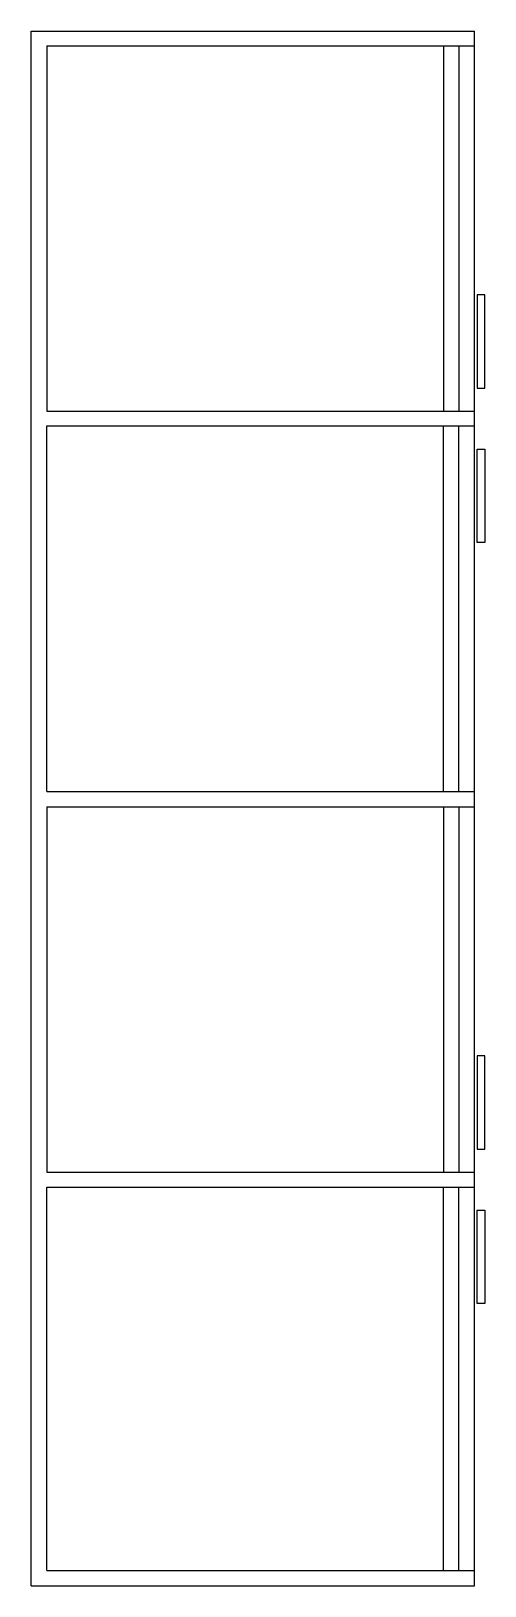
# Model space of a CAD drawing. Extents: x 3.02 to 3.6, y -1.16 to 0.84.
import ezdxf

# ---------------------------------------------------------------- set-up
doc = ezdxf.new("R2010")
doc.units = 0
doc.header["$MEASUREMENT"] = 0
doc.layers.get('0').update_dxf_attribs({"linetype": 'CONTINUOUS'})

msp = doc.modelspace()

# ---------------------------------------------------------------- linework, layer by layer
for p, q in [((3.0197, -1.1553), (3.0197, 0.8447)), ((3.0197, 0.8447), (3.5897, 0.8447)), ((3.5897, -1.1553), (3.5897, 0.8447)), ((3.0397, 0.8258), (3.0397, 0.3558)), ((3.0397, 0.8258), (3.5897, 0.8258)), ((3.5497, 0.8258), (3.5497, 0.3558)), ((3.5697, 0.8258), (3.5697, 0.3558)), ((3.0397, 0.3558), (3.5897, 0.3558)), ((3.0397, 0.3367), (3.5897, 0.3367)), ((3.0397, -0.1333), (3.0397, 0.3367)), ((3.5497, -0.1333), (3.5497, 0.3367)), ((3.5697, -0.1333), (3.5697, 0.3367)), ((3.0397, -0.1333), (3.5897, -0.1333)), ((3.0397, -0.1532), (3.5897, -0.1532)), ((3.0397, -0.1532), (3.0397, -0.6233)), ((3.5497, -0.1532), (3.5497, -0.6233)), ((3.5697, -0.1532), (3.5697, -0.6233)), ((3.0397, -0.6233), (3.5897, -0.6233)), ((3.0397, -1.1354), (3.0397, -0.6424)), ((3.0397, -0.6424), (3.5897, -0.6424)), ((3.5497, -1.1354), (3.5497, -0.6424)), ((3.5697, -1.1354), (3.5697, -0.6424)), ((3.0397, -1.1354), (3.5897, -1.1354)), ((3.0197, -1.1553), (3.5897, -1.1553))]:
    msp.add_line(p, q)
for points in [[(3.603, 0.5055), (3.593, 0.5055), (3.593, 0.3855), (3.603, 0.3855)], [(3.603, 0.187), (3.593, 0.187), (3.593, 0.307), (3.603, 0.307)], [(3.603, -0.4736), (3.593, -0.4736), (3.593, -0.5936), (3.603, -0.5936)], [(3.603, -0.792), (3.593, -0.792), (3.593, -0.672), (3.603, -0.672)]]:
    msp.add_lwpolyline(points, close=True)

doc.saveas('drawing.dxf')
